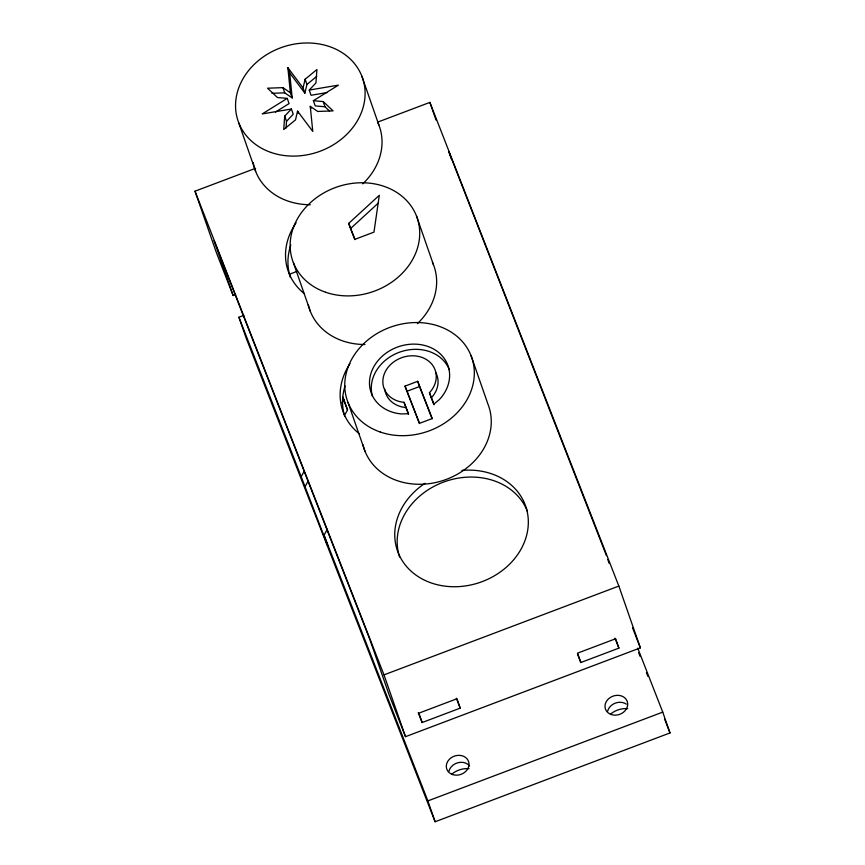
<?xml version="1.0" encoding="UTF-8"?>
<svg xmlns="http://www.w3.org/2000/svg" width="865" height="865" viewBox="0 0 865 865"><rect width="100%" height="100%" fill="white"/><g stroke="black" fill="none" stroke-linecap="round" stroke-linejoin="round"><path stroke-width="1.3" d="M286.023 128.042L286.52 121.327L293.213 114.223L291.397 109.012L284.715 116.115L283.709 129.545L295.506 119.857L297.56 111.142L312.773 131.426L310.265 106.341L317.714 111.455L333.079 110.871L323.186 101.562L313.389 100.697L315.206 105.908L325.002 106.773L329.5 111.001M305.129 79.234L306.945 84.435L304.88 93.139L303.064 87.938L305.129 79.234L316.925 69.535L315.92 82.964L309.238 90.068L311.043 95.28L326.959 92.587M327.294 529.283L324.04 535.165L327.673 545.577L301.193 476.702L304.437 470.852M341.967 403.047L343.913 399.543L342.929 397.046M304.826 487.114L308.059 481.264M344.951 414.638L347.535 409.956L343.913 399.543M348.703 223.386L379.303 195.306L373.972 232.123L354.931 239.324L348.703 223.386L350.52 228.587L378.156 203.232M306.945 84.435L316.774 76.358M275.416 112.082L289.061 103.595L287.245 98.383L262.225 113.942L291.397 109.012M313.389 100.697L338.399 85.138L309.238 90.068M235.669 294.576L233.139 295.527L216.531 253.013L195.003 191.197L255.618 168.286M378.102 121.965L429.873 102.394L618.843 586.07L640.37 647.874L405.501 736.677L388.893 694.163L369.788 639.3L214.033 240.665L233.139 295.527M289.97 274.043L297.538 271.178M637.765 648.177L662.741 712.111L669.997 732.936L435.127 821.75L246.157 338.074L238.902 317.239L243.876 315.357M405.004 386.125L417.698 381.324L432.24 418.53L419.536 423.331L405.004 386.125L419.417 423.58M406.82 391.337L419.514 386.536L417.698 381.324M405.501 736.677L383.984 674.873L618.843 586.07M422.131 722.535L460.212 708.132L456.947 698.758L418.865 713.16L422.131 722.535L418.249 712.609M580.826 662.525L618.908 648.123L615.642 638.748L577.56 653.151L580.826 662.525L577.431 653.843M435.127 821.75L427.872 800.914L662.741 712.111M282.909 87.635L284.726 92.836L292.186 97.94L290.37 92.739L282.909 87.635L267.555 88.208L277.438 97.518L287.245 98.383M271.924 93.312L284.726 92.836M290.37 92.739L287.861 67.654L303.064 87.938M287.861 67.654L289.667 72.855L304.88 93.139M632.553 627.86L640.37 647.874M638.575 652.534L640.057 656.308M646.436 672.635L647.907 676.408M664.59 719.118L669.997 732.936M615.037 638.208L618.908 648.123M429.44 392.721L433.895 404.128L439.388 399.533A40.72 34.232 -19.2 0 0 430.716 347.579A40.72 34.232 -19.2 0 0 372.361 369.647A40.72 34.232 -19.2 0 0 401.295 413.935L408.507 413.73L404.042 402.322A27.15 22.825 -19.2 0 1 384.763 372.804A27.15 22.825 -19.2 0 1 423.655 358.088A27.15 22.825 -19.2 0 1 429.44 392.721L433.927 404.777M419.514 386.536L432.111 418.779M350.995 229.82L354.834 239.627M404.042 402.322L408.539 414.378M343.135 398.7L347.535 409.956M456.342 698.217L460.212 708.132M195.003 191.197L383.984 674.873M238.902 317.239L301.193 476.702M324.04 535.165L427.872 800.914M606.43 555.59L448.903 151.862L451.573 159.517M607.76 559.417L609.09 563.245M429.873 102.394L436.025 120.051M471.122 355.829L488.055 404.442A65.837 55.338 -19.2 0 1 442.923 480.572A65.837 55.338 -19.2 0 1 362.954 444.729M416.508 216.045L433.43 264.658M361.884 76.261L378.816 124.874M323.186 101.562L325.002 106.773M310.265 106.341L310.989 108.428M297.56 111.142L298.295 113.228M284.715 116.115L286.52 121.327M347.979 402.398L364.9 451.011M293.365 262.614L310.286 311.216M238.74 122.819L255.672 171.432M289.667 72.855L292.186 97.94M399.641 557.038A67.87 57.047 -19.2 0 1 444.578 481.708A67.87 57.047 -19.2 0 1 527.434 511.366M344.648 416.065A67.87 57.047 -19.2 0 1 345.027 386.017M290.413 277.47A67.87 57.047 -19.2 0 1 290.813 244.979M461.932 470.409A67.87 57.047 -19.2 0 1 524.623 541.533A67.87 57.047 -19.2 0 1 420.39 577.961A67.87 57.047 -19.2 0 1 425.05 483.297M359.191 433.679A67.87 57.047 -19.2 0 1 349.968 363.711M304.577 293.895A67.87 57.047 -19.2 0 1 296.068 222.867M432.414 262.246A65.837 55.338 -19.2 0 1 417.406 323.651M364.943 344.508A65.837 55.338 -19.2 0 1 308.329 304.934M377.8 122.452A65.837 55.338 -19.2 0 1 362.792 183.856M310.33 204.724A65.837 55.338 -19.2 0 1 253.186 162.555M610.56 714.101A20.36 17.116 -19.2 0 1 627.731 708.673M448.957 771.212A11.537 9.699 -19.2 0 1 457.985 762.703A11.537 9.699 -19.2 0 1 469.587 765.914M451.865 774.11A20.36 17.116 -19.2 0 1 469.035 768.682M607.652 711.214A11.537 9.699 -19.2 0 1 626.346 704.142M435.744 372.555A27.15 22.825 -19.2 0 1 431.257 397.932M405.858 407.534A27.15 22.825 -19.2 0 1 384.795 389.282M372.458 396.311A40.72 34.232 -19.2 0 1 400.333 351.914A40.72 34.232 -19.2 0 1 449.443 369.917M271.026 152.456A65.837 55.338 -19.2 0 0 365.008 90.392A65.837 55.338 -19.2 0 0 264.928 55.771A65.837 55.338 -19.2 0 0 271.026 152.456M325.64 292.251A65.837 55.338 -19.2 0 0 419.622 230.177A65.837 55.338 -19.2 0 0 319.542 195.555A65.837 55.338 -19.2 0 0 325.64 292.251M452.525 774.532A11.537 9.699 -19.2 0 0 468.992 763.654A11.537 9.699 -19.2 0 0 451.454 757.578A11.537 9.699 -19.2 0 0 452.525 774.532M611.209 714.522A11.537 9.699 -19.2 0 0 627.687 703.645A11.537 9.699 -19.2 0 0 610.139 697.579A11.537 9.699 -19.2 0 0 611.209 714.522M380.254 432.035A65.837 55.338 -19.2 0 0 474.236 369.971A65.837 55.338 -19.2 0 0 374.156 335.339A65.837 55.338 -19.2 0 0 380.254 432.035"/></g></svg>
